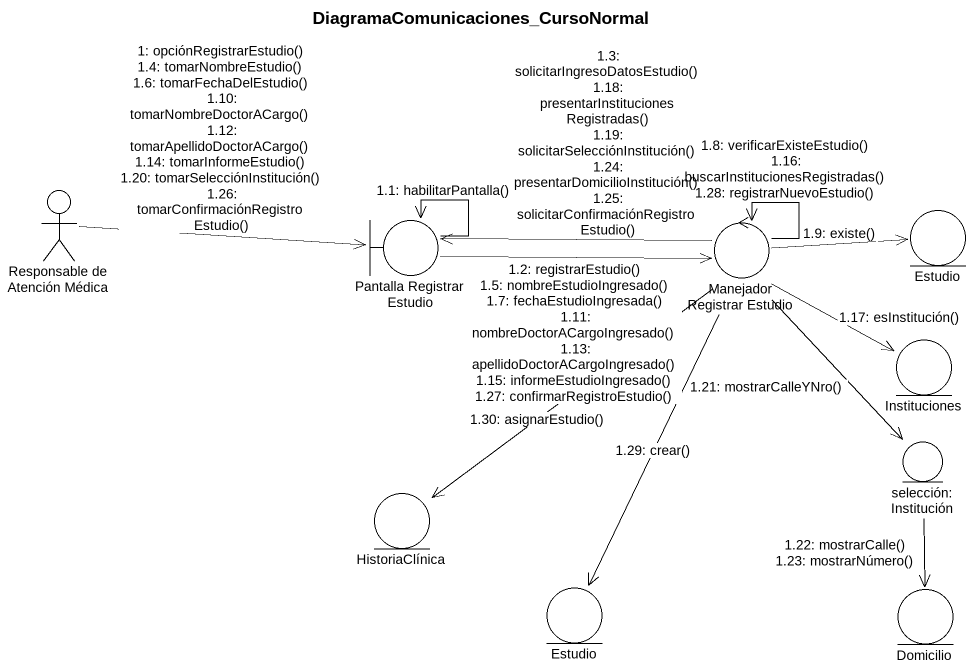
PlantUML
@startuml
title DiagramaComunicaciones_CursoNormal
actor "Responsable de Atención Médica" as Responsable_de_Atención
boundary "Pantalla Registrar Estudio" as Pantalla_Registrar_Estudio
control "Manejador Registrar Estudio" as Manejador_Registrar_Estudio
entity Estudio
entity Instituciones
entity "selección:Institución" as selección_Institución
entity HistoriaClínica
entity "Estudio" as Estudio_2
entity Domicilio
Responsable_de_Atención -right-> Pantalla_Registrar_Estudio : 1: opciónRegistrarEstudio()\n1.4: tomarNombreEstudio()\n1.6: tomarFechaDelEstudio()\n1.10: tomarNombreDoctorACargo()\n1.12: tomarApellidoDoctorACargo()\n1.14: tomarInformeEstudio()\n1.20: tomarSelecciónInstitución()\n1.26: tomarConfirmaciónRegistroEstudio()
Pantalla_Registrar_Estudio --> Pantalla_Registrar_Estudio : 1.1: habilitarPantalla()
Pantalla_Registrar_Estudio -right-> Manejador_Registrar_Estudio : 1.2: registrarEstudio()\n1.5: nombreEstudioIngresado()\n1.7: fechaEstudioIngresada()\n1.11: nombreDoctorACargoIngresado()\n1.13: apellidoDoctorACargoIngresado()\n1.15: informeEstudioIngresado()\n1.27: confirmarRegistroEstudio()
Manejador_Registrar_Estudio -left-> Pantalla_Registrar_Estudio : 1.3: solicitarIngresoDatosEstudio()\n1.18: presentarInstitucionesRegistradas()\n1.19: solicitarSelecciónInstitución()\n1.24: presentarDomicilioInstitución()\n1.25: solicitarConfirmaciónRegistroEstudio()
Manejador_Registrar_Estudio --> Manejador_Registrar_Estudio : 1.8: verificarExisteEstudio()\n1.16: buscarInstitucionesRegistradas()\n1.28: registrarNuevoEstudio()
Manejador_Registrar_Estudio -right-> Estudio : 1.9: existe()
Manejador_Registrar_Estudio --> Instituciones : 1.17: esInstitución()
Manejador_Registrar_Estudio --> selección_Institución : 1.21: mostrarCalleYNro()
selección_Institución --> Domicilio : 1.22: mostrarCalle()\n1.23: mostrarNúmero()
Manejador_Registrar_Estudio --> Estudio_2 : 1.29: crear()
Manejador_Registrar_Estudio --> HistoriaClínica : 1.30: asignarEstudio()
@enduml
